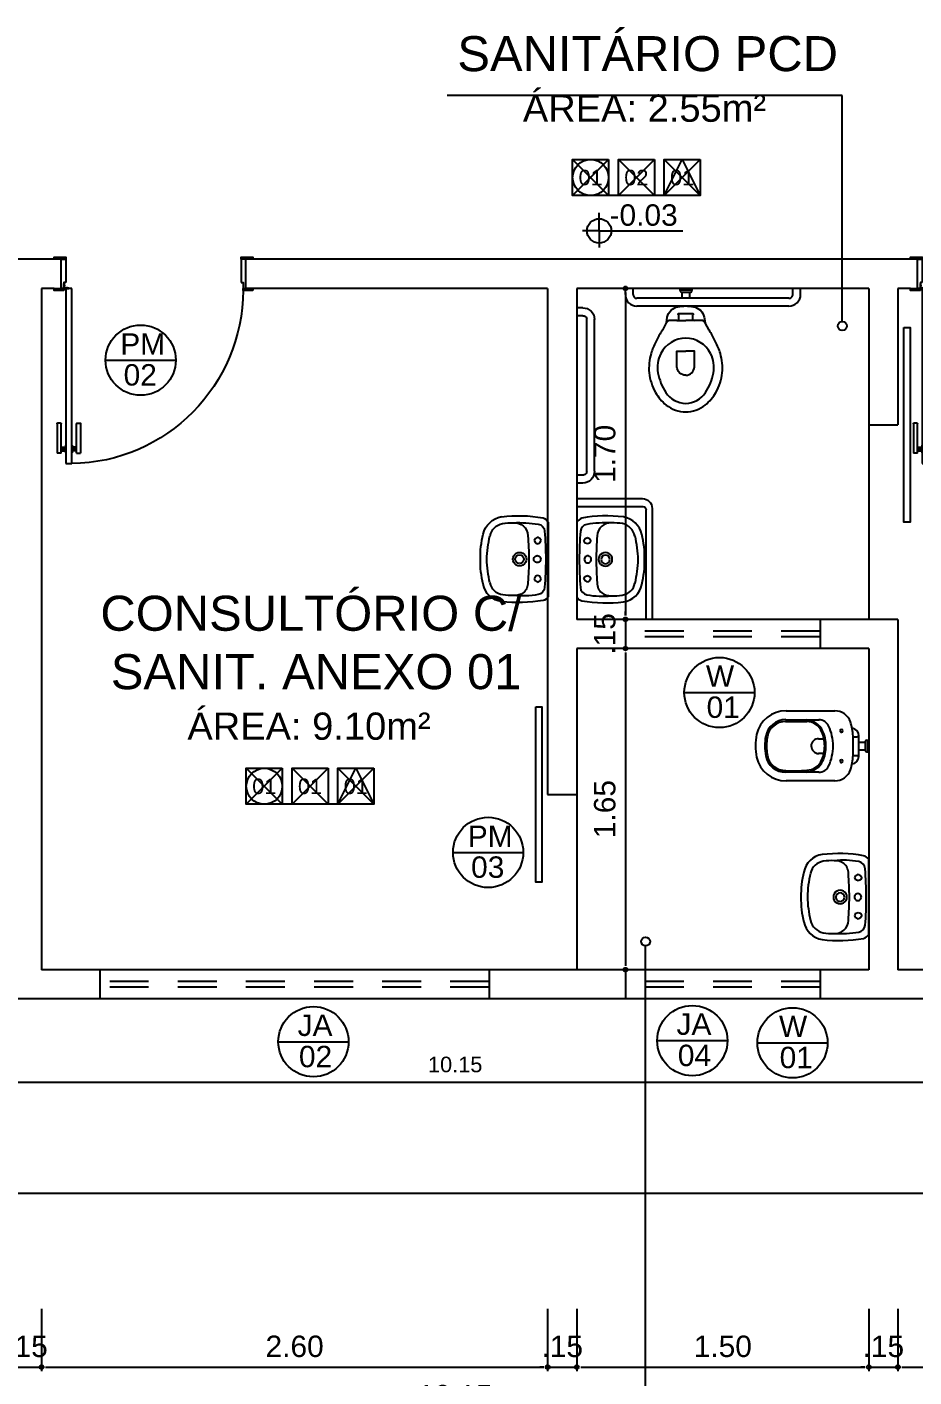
# Model space of a CAD drawing. Header units: millimetres. Extents: x 2125 to 3408, y 1171 to 1686.
# Drawn here: x 2431.99 to 2436.55, y 1480.6 to 1487.53 of the extents above; entities that cross this region are included whole.
import ezdxf
from ezdxf.enums import TextEntityAlignment as Align

# ---------------------------------------------------------------- set-up
doc = ezdxf.new("R2010")
doc.units = ezdxf.units.MM
doc.linetypes.add('CONTORNO_QUADRO_T', pattern=[0.35, 0.2, -0.15])
for name, color, linetype in [('at_Entity', 7, 'Continuous'), ('barras acess', 7, 'Continuous'), ('CALÇADA', 252, 'Continuous'), ('cotas', 7, 'Continuous'), ('ESQUADRIA', 3, 'Continuous'), ('ESQUADRIAS', 7, 'Continuous'), ('Esquadrias_Portas', 2, 'Continuous'), ('JANELA2', 1, 'Continuous'), ('Layout_Equipamentos', 7, 'Continuous'), ('PAREDE', 4, 'Continuous'), ('SAN', 7, 'Continuous'), ('soleira piso', 7, 'Continuous'), ('TEXTO01', 7, 'Continuous'), ('TEXTO02', 3, 'Continuous'), ('TEXTO03', 2, 'Continuous'), ('TEXTO_ESP_FORRO', 62, 'Continuous'), ('TEXTO_ESP_PAREDES', 10, 'Continuous'), ('TEXTO_ESP_PISO', 150, 'Continuous')]:
    doc.layers.add(name, color=color, linetype=linetype)
doc.styles.add('ARIAL', font='sanss___.ttf')
doc.styles.add('ROMANS', font='arial.ttf')
doc.styles.get("Standard").update_dxf_attribs({"font": 'arial.ttf'})
doc.styles.add('TEXTO1', font='swissko.ttf', dxfattribs={"width": 0.6, "height": 0.1})
doc.dimstyles.new('ESCALA 50', dxfattribs={"dimtxt": 0.08, "dimasz": 0.02, "dimexe": 0.05, "dimexo": 0.05, "dimgap": 0.05, "dimtad": 1, "dimlfac": -10, "dimzin": 1, "dimdsep": 46, "dimtxsty": 'ROMANS', "dimblk1": 'PPC', "dimblk2": 'PPC', "dimsah": 1, "dimcen": 0.02, "dimclrd": 7, "dimclre": 7, "dimclrt": 3, "dimadec": 0, "dimazin": 0, "dimtfac": 1, "dimtix": 1, "dimtmove": 1, "dimatfit": 3, "dimldrblk": 'PPC', "dimfxl": 0, "dimtolj": 1, "dimtzin": 12, "dimarcsym": 0})
doc.dimstyles.new('ESCALA75', dxfattribs={"dimtxt": 0.11, "dimasz": 0.02, "dimexe": 0.02, "dimexo": 0.04, "dimgap": 0.05, "dimtad": 1, "dimzin": 4, "dimdsep": 46, "dimtxsty": 'ROMANS', "dimblk1": 'PPC', "dimblk2": 'PPC', "dimsah": 1, "dimcen": 0.02, "dimclrd": 7, "dimclre": 7, "dimclrt": 3, "dimazin": 1, "dimtfac": 1, "dimtix": 1, "dimtmove": 0, "dimatfit": 3, "dimldrblk": 'PPC', "dimfxl": 0, "dimtolj": 1, "dimtzin": 12, "dimarcsym": 0})

# ---------------------------------------------------------------- blocks, each defined once
blk = doc.blocks.new('P90_02')
at = {"layer": 'ESQUADRIAS', "color": 2}
for p, q in [((0.025, 0.075), (0.025, 0.975)), ((0.025, 0.975), (0.055, 0.975)), ((0.055, 0.975), (0.055, 0.075)), ((0.055, 0.075), (0.025, 0.075))]:
    blk.add_line(p, q, dxfattribs=at)
at = {"layer": 'ESQUADRIAS', "color": 3, "linetype": 'Continuous'}
for p, q in [((-0.02, 0.7698), (-0.02, 0.9215)), ((0, 0.9215), (0, 0.7698)), ((0.023, 0.88), (0.023, 0.92)), ((0.057, 0.88), (0.057, 0.92)), ((0.08, 0.9215), (0.08, 0.7698)), ((0.1, 0.7698), (0.1, 0.9215)), ((-0.0035, 0.7668), (-0.0175, 0.7668)), ((0.0835, 0.7668), (0.0975, 0.7668))]:
    blk.add_line(p, q, dxfattribs=at)
at = {"layer": 'ESQUADRIAS', "color": 3}
for p, q in [((0, 0.9215), (-0.02, 0.9215)), ((0, 0.91), (0.023, 0.91)), ((0.023, 0.92), (0.025, 0.92)), ((0.057, 0.92), (0.055, 0.92)), ((0.08, 0.91), (0.057, 0.91)), ((0.08, 0.9215), (0.1, 0.9215)), ((0, 0.9), (0.023, 0.9)), ((0, 0.89), (0.023, 0.89)), ((0.023, 0.88), (0.025, 0.88)), ((0.057, 0.88), (0.055, 0.88)), ((0.08, 0.9), (0.057, 0.9)), ((0.08, 0.89), (0.057, 0.89))]:
    blk.add_line(p, q, dxfattribs=at)
at = {"layer": 'ESQUADRIAS'}
for p, q in [((0.0315, 0.0735), (0.0285, 0.0735)), ((0.0165, 0.0585), (0.0165, 0.0615))]:
    blk.add_line(p, q, dxfattribs=at)
at = {"layer": 'ESQUADRIAS', "color": 3}
for points in [[(0.015, 0.085), (-0.035, 0.085), (-0.035, 0.075), (0.015, 0.075)], [(0.985, 0.085), (0.935, 0.085), (0.935, 0.075), (0.985, 0.075)], [(0.025, -0.075), (0, -0.075), (-0.035, -0.075), (-0.035, -0.085), (0.025, -0.085)], [(0.985, -0.075), (0.925, -0.075), (0.925, -0.085), (0.985, -0.085)]]:
    blk.add_lwpolyline(points, close=True, dxfattribs=at)
at = {"layer": 'ESQUADRIAS', "color": 2}
for points in [[(0.025, 0.045), (0.015, 0.045), (0.015, 0.075), (0, 0.075), (0, -0.075), (0.025, -0.075)], [(0.925, 0.045), (0.935, 0.045), (0.935, 0.075), (0.95, 0.075), (0.95, -0.075), (0.925, -0.075)]]:
    blk.add_lwpolyline(points, close=True, dxfattribs=at)
at = {"layer": 'ESQUADRIAS', "color": 1}
for points in [[(0.016, 0.0705, -0.236068), (0.015, 0.0725), (0.015, 0.07), (0.015, 0.05), (0.016, 0.05)], [(0.0195, 0.074, 0.236068), (0.0175, 0.075), (0.02, 0.075), (0.04, 0.075), (0.04, 0.074)]]:
    blk.add_lwpolyline(points, format="xyb", close=True, dxfattribs=at)
at = {"layer": 'ESQUADRIAS'}
for points in [[(0.0275, 0.0727), (0.0285, 0.0735), (0.0285, 0.074)], [(0.0304, 0.0727), (0.0304, 0.0725), (0.0325, 0.0725), (0.0325, 0.0727), (0.0275, 0.0727), (0.0275, 0.0725), (0.0296, 0.0725), (0.0296, 0.0727)], [(0.0325, 0.0727), (0.0315, 0.0735), (0.0315, 0.074)], [(0.0173, 0.0625), (0.0165, 0.0615), (0.016, 0.0615)], [(0.0173, 0.0575), (0.0165, 0.0585), (0.016, 0.0585)], [(0.0173, 0.0596), (0.0175, 0.0596), (0.0175, 0.0575), (0.0173, 0.0575), (0.0173, 0.0625), (0.0175, 0.0625), (0.0175, 0.0604), (0.0173, 0.0604)]]:
    blk.add_lwpolyline(points, dxfattribs=at)
at = {"layer": 'ESQUADRIAS', "color": 1}
blk.add_circle((0.0175, 0.0725), 0.0025, dxfattribs=at)
at = {"layer": 'ESQUADRIAS'}
blk.add_arc((0.0429, 0.083), 0.8921, 0.12949, 89.22311, dxfattribs=at)
at = {"layer": 'ESQUADRIAS', "color": 3, "linetype": 'Continuous'}
for centre, start, end in [((-0.017, 0.7698), 180, 260.53768), ((-0.003, 0.7698), 260.53768, 360), ((0.083, 0.7698), 180, 279.46232), ((0.097, 0.7698), 279.46232, 0)]:
    blk.add_arc(centre, 0.003, start, end, dxfattribs=at)
blk = doc.blocks.new('P-9-S')
at = {"layer": 'SAN'}
for points in [[(0.0994, -0.1428, -0.047116), (0.0993, -0.1423), (0.0948, -0.1131, 0.305161), (0.04, -0.06, 0.049506), (0, -0.056, 0.049506), (-0.04, -0.06, 0.305161), (-0.0948, -0.1131), (-0.0993, -0.1423, -0.047116), (-0.0994, -0.1428)], [(0.045, -0.13), (0.0805, -0.13, -0.269143), (0.0978, -0.1401), (0.0994, -0.1428, 0.044891), (0.0997, -0.1433), (0.12, -0.18, -0.036783), (0.132, -0.2, -0.0196), (0.153, -0.24, -0.056836), (0.178, -0.3, -0.089116), (0.188, -0.4, -0.095425), (0.1555, -0.5, -0.091656), (0.1, -0.5655, -0.16072), (0, -0.6, -0.16072), (-0.1, -0.5655, -0.091656), (-0.1555, -0.5, -0.095425), (-0.188, -0.4, -0.089116), (-0.178, -0.3, -0.056836), (-0.153, -0.24, -0.0196), (-0.132, -0.2, -0.036783), (-0.12, -0.18), (-0.0997, -0.1433, 0.044891), (-0.0994, -0.1428), (-0.0978, -0.1401, -0.269143), (-0.0805, -0.13), (-0.045, -0.13)], [(0.045, -0.13, -0.414214), (0.035, -0.12), (0.035, -0.107, -0.226163), (0.0376, -0.1016, 0.733322), (0.035, -0.095), (0, -0.095), (-0.035, -0.095, 0.733322), (-0.0376, -0.1016, -0.226163), (-0.035, -0.107), (-0.035, -0.12, -0.414214), (-0.045, -0.13)], [(0, -0.412, -0.394755), (-0.045, -0.368), (-0.045, -0.288), (0, -0.288)], [(0, -0.412, 0.394755), (0.045, -0.368), (0.045, -0.288), (0, -0.288)]]:
    blk.add_lwpolyline(points, format="xyb", dxfattribs=at)
for points in [[(-0.045, -0.13), (-0.0001, -0.13)], [(0.045, -0.13), (0.0001, -0.13)]]:
    blk.add_lwpolyline(points, dxfattribs=at)
blk.add_lwpolyline([(-0.128, -0.3, -0.278895), (0, -0.2215, -0.278895), (0.128, -0.3, -0.167831), (0.1425, -0.4, -0.098952), (0.102, -0.5, -0.247323), (0, -0.557, -0.247323), (-0.102, -0.5, -0.098952), (-0.1425, -0.4, -0.167831)], format="xyb", close=True, dxfattribs=at)
at = {"flags": 3}
blk.add_attdef('CODIGO', text='', height=0.024, dxfattribs=at).set_placement((0, 0), align=Align.MIDDLE)
blk = doc.blocks.new('new block5')
at = {"layer": 'barras acess', "color": 0}
for p, q in [((-0.3905, 0.04), (0.3905, 0.04)), ((-0.3905, 0), (0.3905, 0)), ((-0.4517, -0.0201), (-0.4517, -0.0508)), ((-0.4117, -0.0201), (-0.4117, -0.0508)), ((0.4083, -0.0201), (0.4083, -0.0508)), ((0.4483, -0.0201), (0.4483, -0.0508))]:
    blk.add_line(p, q, dxfattribs=at)
for centre, radius, start, end in [((-0.3917, -0.02), 0.06, 88.8662, 180.13399), ((-0.3915, -0.0201), 0.0201, 87.11376, 179.94862), ((0.3905, -0.0177), 0.0579, 357.61855, 90.9862), ((0.3904, -0.0181), 0.0181, 353.53622, 89.50802)]:
    blk.add_arc(centre, radius, start, end, dxfattribs=at)
blk = doc.blocks.new('new block6')
at = {"layer": 'at_Entity', "color": 0}
for p, q in [((-0.0318, -0.0106), (-0.0318, 0)), ((0.0299, -0.0085), (0.0299, 0)), ((0.0299, -0.0085), (-0.0318, -0.0085)), ((-0.0213, -0.0508), (-0.0213, -0.0212)), ((0.0187, -0.0212), (-0.0213, -0.0212)), ((0.0187, -0.0508), (0.0187, -0.0212))]:
    blk.add_line(p, q, dxfattribs=at)
for centre, radius, start, end in [((-0.0183, -0.0079), 0.0136, 186.96647, 257.5809), ((0.0161, -0.0076), 0.0138, 280.9359, 356.44432)]:
    blk.add_arc(centre, radius, start, end, dxfattribs=at)
blk = doc.blocks.new('PPC')
at = {"color": 2}
blk.add_circle((0, 0), 0.5, dxfattribs=at)
blk = doc.blocks.new('*D190')
at = {"layer": 'cotas', "color": 7, "lineweight": -2, "transparency": 16777216}
for p, q in [((2431.9129, 1480.9491), (2431.9129, 1480.6291)), ((2432.0629, 1480.9491), (2432.0629, 1480.6291)), ((2431.8929, 1480.6491), (2431.8729, 1480.6491)), ((2431.9129, 1480.6491), (2432.0629, 1480.6491)), ((2432.0829, 1480.6491), (2432.1029, 1480.6491))]:
    blk.add_line(p, q, dxfattribs=at)
at = {"layer": 'DEFPOINTS', "color": 0, "transparency": 16777216}
for p in [(2431.9129, 1481.452), (2432.0629, 1481.452), (2432.0629, 1480.6491)]:
    blk.add_point(p, dxfattribs=at)
at = {"layer": 'cotas', "color": 7, "lineweight": -2, "transparency": 16777216, "xscale": 0.02, "yscale": 0.02, "zscale": 0.02}
blk.add_blockref('PPC', (2431.9129, 1480.6491), dxfattribs=at)
at = {"layer": 'cotas', "color": 7, "lineweight": -2, "transparency": 16777216, "xscale": 0.02, "yscale": 0.02, "zscale": 0.02, "rotation": 180}
blk.add_blockref('PPC', (2432.0629, 1480.6491), dxfattribs=at)
at = {"layer": 'cotas', "color": 3, "transparency": 16777216, "insert": (2431.9879, 1480.7552), "char_height": 0.11, "attachment_point": 5, "style": 'ROMANS'}
blk.add_mtext('\\A1;.15', dxfattribs=at)
blk = doc.blocks.new('*D191')
at = {"layer": 'cotas', "color": 7, "lineweight": -2, "transparency": 16777216}
for p, q in [((2436.3129, 1480.9491), (2436.3129, 1480.6291)), ((2436.4629, 1480.9491), (2436.4629, 1480.6291)), ((2436.2929, 1480.6491), (2436.2729, 1480.6491)), ((2436.3129, 1480.6491), (2436.4629, 1480.6491)), ((2436.4829, 1480.6491), (2436.5029, 1480.6491))]:
    blk.add_line(p, q, dxfattribs=at)
at = {"layer": 'DEFPOINTS', "color": 0, "transparency": 16777216}
for p in [(2436.3129, 1481.452), (2436.4629, 1481.452), (2436.4629, 1480.6491)]:
    blk.add_point(p, dxfattribs=at)
at = {"layer": 'cotas', "color": 7, "lineweight": -2, "transparency": 16777216, "xscale": 0.02, "yscale": 0.02, "zscale": 0.02}
blk.add_blockref('PPC', (2436.3129, 1480.6491), dxfattribs=at)
at = {"layer": 'cotas', "color": 7, "lineweight": -2, "transparency": 16777216, "xscale": 0.02, "yscale": 0.02, "zscale": 0.02, "rotation": 180}
blk.add_blockref('PPC', (2436.4629, 1480.6491), dxfattribs=at)
at = {"layer": 'cotas', "color": 3, "transparency": 16777216, "insert": (2436.3879, 1480.7552), "char_height": 0.11, "attachment_point": 5, "style": 'ROMANS'}
blk.add_mtext('\\A1;.15', dxfattribs=at)
blk = doc.blocks.new('*D192')
at = {"layer": 'cotas', "color": 7, "lineweight": -2, "transparency": 16777216}
for p, q in [((2436.4629, 1480.9491), (2436.4629, 1480.6291)), ((2439.2629, 1480.9491), (2439.2629, 1480.6291)), ((2436.4829, 1480.6491), (2439.2429, 1480.6491))]:
    blk.add_line(p, q, dxfattribs=at)
at = {"layer": 'DEFPOINTS', "color": 0, "transparency": 16777216}
for p in [(2436.4629, 1481.452), (2439.2629, 1481.452), (2439.2629, 1480.6491)]:
    blk.add_point(p, dxfattribs=at)
at = {"layer": 'cotas', "color": 7, "lineweight": -2, "transparency": 16777216, "xscale": 0.02, "yscale": 0.02, "zscale": 0.02, "rotation": 180}
blk.add_blockref('PPC', (2436.4629, 1480.6491), dxfattribs=at)
at = {"layer": 'cotas', "color": 7, "lineweight": -2, "transparency": 16777216, "xscale": 0.02, "yscale": 0.02, "zscale": 0.02}
blk.add_blockref('PPC', (2439.2629, 1480.6491), dxfattribs=at)
at = {"layer": 'cotas', "color": 3, "transparency": 16777216, "insert": (2437.8629, 1480.7552), "char_height": 0.11, "attachment_point": 5, "style": 'ROMANS'}
blk.add_mtext('\\A1;2.80', dxfattribs=at)
blk = doc.blocks.new('*D194')
at = {"layer": 'cotas', "color": 7, "lineweight": -2, "transparency": 16777216}
for p, q in [((2429.1129, 1480.6954), (2429.1129, 1480.3754)), ((2439.2629, 1480.6954), (2439.2629, 1480.3754)), ((2429.1329, 1480.3954), (2439.2429, 1480.3954))]:
    blk.add_line(p, q, dxfattribs=at)
at = {"layer": 'DEFPOINTS', "color": 0, "transparency": 16777216}
for p in [(2429.1129, 1481.302), (2439.2629, 1481.302), (2439.2629, 1480.3954)]:
    blk.add_point(p, dxfattribs=at)
at = {"layer": 'cotas', "color": 7, "lineweight": -2, "transparency": 16777216, "xscale": 0.02, "yscale": 0.02, "zscale": 0.02, "rotation": 180}
blk.add_blockref('PPC', (2429.1129, 1480.3954), dxfattribs=at)
at = {"layer": 'cotas', "color": 7, "lineweight": -2, "transparency": 16777216, "xscale": 0.02, "yscale": 0.02, "zscale": 0.02}
blk.add_blockref('PPC', (2439.2629, 1480.3954), dxfattribs=at)
at = {"layer": 'cotas', "color": 3, "transparency": 16777216, "insert": (2434.1879, 1480.5016), "char_height": 0.11, "attachment_point": 5, "style": 'ROMANS'}
blk.add_mtext('\\A1;10.15', dxfattribs=at)
blk = doc.blocks.new('*D197')
at = {"layer": 'cotas', "color": 7, "lineweight": -2, "transparency": 16777216}
for p, q in [((2432.0629, 1480.9491), (2432.0629, 1480.6291)), ((2434.6629, 1480.9491), (2434.6629, 1480.6291)), ((2432.0829, 1480.6491), (2434.6429, 1480.6491))]:
    blk.add_line(p, q, dxfattribs=at)
at = {"layer": 'DEFPOINTS', "color": 0, "transparency": 16777216}
for p in [(2434.6629, 1482.352), (2432.0629, 1481.452), (2434.6629, 1480.6491)]:
    blk.add_point(p, dxfattribs=at)
at = {"layer": 'cotas', "color": 7, "lineweight": -2, "transparency": 16777216, "xscale": 0.02, "yscale": 0.02, "zscale": 0.02, "rotation": 180}
blk.add_blockref('PPC', (2432.0629, 1480.6491), dxfattribs=at)
at = {"layer": 'cotas', "color": 7, "lineweight": -2, "transparency": 16777216, "xscale": 0.02, "yscale": 0.02, "zscale": 0.02}
blk.add_blockref('PPC', (2434.6629, 1480.6491), dxfattribs=at)
at = {"layer": 'cotas', "color": 3, "transparency": 16777216, "insert": (2433.3629, 1480.7552), "char_height": 0.11, "attachment_point": 5, "style": 'ROMANS'}
blk.add_mtext('\\A1;2.60', dxfattribs=at)
blk = doc.blocks.new('*D198')
at = {"layer": 'cotas', "color": 7, "lineweight": -2, "transparency": 16777216}
for p, q in [((2434.6629, 1480.9491), (2434.6629, 1480.6291)), ((2434.8129, 1480.9491), (2434.8129, 1480.6291)), ((2434.6429, 1480.6491), (2434.6229, 1480.6491)), ((2434.6629, 1480.6491), (2434.8129, 1480.6491)), ((2434.8329, 1480.6491), (2434.8529, 1480.6491))]:
    blk.add_line(p, q, dxfattribs=at)
at = {"layer": 'DEFPOINTS', "color": 0, "transparency": 16777216}
for p in [(2434.6629, 1482.352), (2434.8129, 1482.352), (2434.8129, 1480.6491)]:
    blk.add_point(p, dxfattribs=at)
at = {"layer": 'cotas', "color": 7, "lineweight": -2, "transparency": 16777216, "xscale": 0.02, "yscale": 0.02, "zscale": 0.02}
blk.add_blockref('PPC', (2434.6629, 1480.6491), dxfattribs=at)
at = {"layer": 'cotas', "color": 7, "lineweight": -2, "transparency": 16777216, "xscale": 0.02, "yscale": 0.02, "zscale": 0.02, "rotation": 180}
blk.add_blockref('PPC', (2434.8129, 1480.6491), dxfattribs=at)
at = {"layer": 'cotas', "color": 3, "transparency": 16777216, "insert": (2434.7379, 1480.7552), "char_height": 0.11, "attachment_point": 5, "style": 'ROMANS'}
blk.add_mtext('\\A1;.15', dxfattribs=at)
blk = doc.blocks.new('*D199')
at = {"layer": 'cotas', "color": 7, "lineweight": -2, "transparency": 16777216}
for p, q in [((2434.8129, 1480.9491), (2434.8129, 1480.6291)), ((2436.3129, 1480.9491), (2436.3129, 1480.6291)), ((2434.8329, 1480.6491), (2436.2929, 1480.6491))]:
    blk.add_line(p, q, dxfattribs=at)
at = {"layer": 'DEFPOINTS', "color": 0, "transparency": 16777216}
for p in [(2434.8129, 1482.352), (2436.3129, 1481.452), (2436.3129, 1480.6491)]:
    blk.add_point(p, dxfattribs=at)
at = {"layer": 'cotas', "color": 7, "lineweight": -2, "transparency": 16777216, "xscale": 0.02, "yscale": 0.02, "zscale": 0.02, "rotation": 180}
blk.add_blockref('PPC', (2434.8129, 1480.6491), dxfattribs=at)
at = {"layer": 'cotas', "color": 7, "lineweight": -2, "transparency": 16777216, "xscale": 0.02, "yscale": 0.02, "zscale": 0.02}
blk.add_blockref('PPC', (2436.3129, 1480.6491), dxfattribs=at)
at = {"layer": 'cotas', "color": 3, "transparency": 16777216, "insert": (2435.5629, 1480.7552), "char_height": 0.11, "attachment_point": 5, "style": 'ROMANS'}
blk.add_mtext('\\A1;1.50', dxfattribs=at)
blk = doc.blocks.new('*D201')
at = {"layer": 'cotas', "color": 7, "lineweight": -2, "transparency": 16777216}
for p, q in [((2435.0629, 1486.1909), (2435.0429, 1486.1909)), ((2435.0629, 1486.1709), (2435.0629, 1484.5109)), ((2435.0629, 1484.4909), (2435.0429, 1484.4909))]:
    blk.add_line(p, q, dxfattribs=at)
at = {"layer": 'DEFPOINTS', "color": 0, "transparency": 16777216}
for p in [(2435.0714, 1486.1909), (2435.0629, 1484.4909), (2435.0714, 1484.4909)]:
    blk.add_point(p, dxfattribs=at)
at = {"layer": 'cotas', "color": 7, "lineweight": -2, "transparency": 16777216, "xscale": 0.02, "yscale": 0.02, "zscale": 0.02}
for p, rotation in [((2435.0629, 1486.1909), 90), ((2435.0629, 1484.4909), 270)]:
    blk.add_blockref('PPC', p, dxfattribs=dict(at, rotation=rotation))
at = {"layer": 'cotas', "color": 3, "transparency": 16777216, "insert": (2434.9567, 1485.3409), "char_height": 0.11, "attachment_point": 5, "rotation": 90, "style": 'ROMANS'}
blk.add_mtext('\\A1;1.70', dxfattribs=at)
blk = doc.blocks.new('*D202')
at = {"layer": 'cotas', "color": 7, "lineweight": -2, "transparency": 16777216}
for p, q in [((2435.0629, 1484.4909), (2435.0429, 1484.4909)), ((2435.0629, 1484.5109), (2435.0629, 1484.5309)), ((2435.0629, 1484.4909), (2435.0629, 1484.3409)), ((2435.0629, 1484.3409), (2435.0429, 1484.3409)), ((2435.0629, 1484.3209), (2435.0629, 1484.3009))]:
    blk.add_line(p, q, dxfattribs=at)
at = {"layer": 'DEFPOINTS', "color": 0, "transparency": 16777216}
for p in [(2435.0714, 1484.4909), (2435.0629, 1484.3409), (2435.0714, 1484.3409)]:
    blk.add_point(p, dxfattribs=at)
at = {"layer": 'cotas', "color": 7, "lineweight": -2, "transparency": 16777216, "xscale": 0.02, "yscale": 0.02, "zscale": 0.02}
for p, rotation in [((2435.0629, 1484.4909), 270), ((2435.0629, 1484.3409), 90)]:
    blk.add_blockref('PPC', p, dxfattribs=dict(at, rotation=rotation))
at = {"layer": 'cotas', "color": 3, "transparency": 16777216, "insert": (2434.9567, 1484.4159), "char_height": 0.11, "attachment_point": 5, "rotation": 90, "style": 'ROMANS'}
blk.add_mtext('\\A1;.15', dxfattribs=at)
blk = doc.blocks.new('*D203')
at = {"layer": 'cotas', "color": 7, "lineweight": -2, "transparency": 16777216}
for p, q in [((2435.0629, 1484.3409), (2435.0429, 1484.3409)), ((2435.0629, 1484.3209), (2435.0629, 1482.7109)), ((2435.0629, 1482.6909), (2435.0429, 1482.6909))]:
    blk.add_line(p, q, dxfattribs=at)
at = {"layer": 'DEFPOINTS', "color": 0, "transparency": 16777216}
for p in [(2435.0714, 1484.3409), (2435.0629, 1482.6909), (2435.0629, 1482.6909)]:
    blk.add_point(p, dxfattribs=at)
at = {"layer": 'cotas', "color": 7, "lineweight": -2, "transparency": 16777216, "xscale": 0.02, "yscale": 0.02, "zscale": 0.02}
for p, rotation in [((2435.0629, 1484.3409), 90), ((2435.0629, 1482.6909), 270)]:
    blk.add_blockref('PPC', p, dxfattribs=dict(at, rotation=rotation))
at = {"layer": 'cotas', "color": 3, "transparency": 16777216, "insert": (2434.9567, 1483.5159), "char_height": 0.11, "attachment_point": 5, "rotation": 90, "style": 'ROMANS'}
blk.add_mtext('\\A1;1.65', dxfattribs=at)
blk = doc.blocks.new('*D285')
at = {"layer": 'DEFPOINTS', "color": 0, "transparency": 16777216}
for p in [(2434.5465, 1486.1909), (2434.5465, 1482.6909), (2439.1596, 1482.6909)]:
    blk.add_point(p, dxfattribs=at)
at = {"layer": 'Layout_Equipamentos', "color": 7, "lineweight": -2, "transparency": 16777216}
for p, q in [((2438.8596, 1486.1909), (2439.1796, 1486.1909)), ((2439.1596, 1486.1709), (2439.1596, 1482.7109)), ((2438.8596, 1482.6909), (2439.1796, 1482.6909))]:
    blk.add_line(p, q, dxfattribs=at)
at = {"layer": 'Layout_Equipamentos', "color": 7, "lineweight": -2, "transparency": 16777216, "xscale": 0.02, "yscale": 0.02, "zscale": 0.02}
for p, rotation in [((2439.1596, 1486.1909), 90), ((2439.1596, 1482.6909), 270)]:
    blk.add_blockref('PPC', p, dxfattribs=dict(at, rotation=rotation))
at = {"layer": 'Layout_Equipamentos', "color": 3, "transparency": 16777216, "insert": (2439.0534, 1484.4409), "char_height": 0.11, "attachment_point": 5, "rotation": 90, "style": 'ROMANS'}
blk.add_mtext('\\A1;3.50', dxfattribs=at)
blk = doc.blocks.new('new block8')
at = {"layer": 'at_Entity', "color": 0}
for p, q in [((0, 0), (-0.3388, 0)), ((0, 0.04), (-0.3372, 0.04))]:
    blk.add_line(p, q, dxfattribs=at)
at = {"layer": 'at_Entity', "color": 7}
for p, q in [((-0.3872, -0.01), (-0.3872, -0.58)), ((-0.3555, -0.58), (-0.3555, -0.0169))]:
    blk.add_line(p, q, dxfattribs=at)
at = {"layer": 'at_Entity'}
blk.add_arc((-0.3372, -0.01), 0.05, 90, 180, dxfattribs=at)
at = {"layer": 'at_Entity', "color": 7}
blk.add_arc((-0.3383, -0.0172), 0.0172, 91.789, 179.08861, dxfattribs=at)
blk = doc.blocks.new('new block12')
at = {"layer": 'at_Entity', "color": 0}
for p, q in [((-0.1079, 0.0656), (-0.0973, 0.0719)), ((-0.0973, 0.0719), (-0.0846, 0.0656)), ((0.0868, 0.0656), (0.0995, 0.0719)), ((0.0995, 0.0719), (0.11, 0.0656)), ((-0.1904, 0), (0, 0)), ((-0.1143, 0.055), (-0.1079, 0.0656)), ((-0.1079, 0.0423), (-0.1143, 0.055)), ((-0.0973, 0.036), (-0.1079, 0.0423)), ((-0.0846, 0.0423), (-0.0973, 0.036)), ((-0.0846, 0.0656), (-0.0804, 0.055)), ((-0.0804, 0.055), (-0.0846, 0.0423)), ((-0.0635, 0), (0.1248, 0)), ((0, 0), (0.1926, 0)), ((0.0825, 0.055), (0.0868, 0.0656)), ((0.0868, 0.0423), (0.0825, 0.055)), ((0.0995, 0.036), (0.0868, 0.0423)), ((0.11, 0.0423), (0.0995, 0.036)), ((0.11, 0.0656), (0.1164, 0.055)), ((0.1164, 0.055), (0.11, 0.0423))]:
    blk.add_line(p, q, dxfattribs=at)
for centre, radius, start, end in [((-0.0119, -0.1249), 0.4735, 88.69805, 104.42194), ((0.0099, -0.1255), 0.4741, 75.63679, 91.34148), ((-0.1037, 0.2192), 0.1175, 102.51398, 169.94425), ((-0.1021, 0.2163), 0.0847, 102.94607, 167.28087), ((0.0138, -0.2613), 0.5766, 91.35244, 103.5038), ((-0.0133, -0.2572), 0.5725, 76.4579, 88.69664), ((0.1052, 0.222), 0.0784, 8.41938, 78.38368), ((0.1075, 0.2249), 0.1107, 7.71962, 79.59246), ((0.5296, 0.1532), 0.7539, 173.41338, 189.69292), ((0.1228, 0.188), 0.311, 171.32208, 181.82646), ((-0.1329, 0.1882), 0.3189, 357.99462, 8.16964), ((-0.5309, 0.1535), 0.7531, 350.27914, 6.57653), ((0.4249, 0.1494), 0.6136, 177.32306, 189.24154), ((-0.1166, 0.1739), 0.0716, 176.60246, 219.59969), ((-0.0011, 0.1471), 0.0349, 150.00315, 209.99685), ((-0.0011, 0.1471), 0.0349, 90, 149.99293), ((-0.0011, 0.1471), 0.0222, 90, 180), ((-0.0011, 0.1471), 0.0222, 180, 270), ((-0.0011, 0.1471), 0.0349, 29.99676, 89.99928), ((-0.0011, 0.1471), 0.0222, 360, 90), ((-0.0011, 0.1471), 0.0222, 270.00968, 360), ((-0.0011, 0.1471), 0.0349, 330.00315, 29.99685), ((0.1078, 0.1732), 0.0781, 324.65246, 2.83944), ((-0.2623, 0.1317), 0.4504, 349.78202, 5.79718), ((-0.1209, 0.1714), 0.0667, 220.34381, 269.44866), ((0.0021, 1.5743), 1.4748, 265.18956, 269.93912), ((-0.0011, 0.1471), 0.0349, 209.99676, 269.99928), ((-0.0011, 0.0561), 0.018, 90, 150.03984), ((-0.0011, 0.1471), 0.0349, 270, 329.99293), ((-0.001, 0.0561), 0.018, 30.01908, 90.03665), ((-0.001, 1.4521), 1.3526, 270.02076, 275.09507), ((0.1226, 0.1679), 0.0631, 266.77318, 320.7547), ((-0.1647, 0.0446), 0.0522, 200.54167, 238.93005), ((-0.1427, 0.0567), 0.0385, 188.75581, 265.61268), ((-0.0074, 1.7284), 1.7156, 265.3753, 270.21026), ((-0.0011, 0.0561), 0.018, 150.01278, 209.98722), ((-0.0011, 0.0561), 0.018, 210.01908, 270.03665), ((-0.0011, 0.0561), 0.018, 270, 330.03984), ((-0.0011, 1.8918), 1.879, 270, 274.41438), ((-0.0011, 0.0561), 0.018, 330.01278, 29.98722), ((0.1414, 0.0585), 0.0402, 273.11398, 350.39284), ((0.1736, 0.034), 0.0386, 297.86727, 348.56925)]:
    blk.add_arc(centre, radius, start, end, dxfattribs=at)
blk = doc.blocks.new('new block13')
at = {"layer": 'at_Entity', "color": 0}
for p, q in [((-0.0317, 0), (0.0317, 0)), ((0.0529, -0.0508), (-0.0529, -0.0508)), ((-0.0487, -0.0804), (-0.0487, -0.0603)), ((-0.0307, -0.0063), (0.0286, -0.0063)), ((-0.0212, -0.0508), (-0.0212, -0.019)), ((-0.0212, -0.019), (0.019, -0.019)), ((0.019, -0.0508), (0.019, -0.019)), ((0.0487, -0.0603), (0.0487, -0.0806)), ((-0.182, -0.4243), (-0.182, -0.1746)), ((0.1778, -0.1746), (0.1778, -0.4243)), ((-0.0386, -0.2575), (-0.0386, -0.23)), ((0.0376, -0.2302), (0.0376, -0.2575))]:
    blk.add_line(p, q, dxfattribs=at)
for centre, radius, start, end in [((-0.054, -0.0898), 0.0391, 88.4183, 173.44927), ((-0.0391, -0.0603), 0.00952, 90, 180), ((-0.0212, -0.0095), 0.00952, 180, 270), ((0.019, -0.0095), 0.00952, 270, 0), ((0.0391, -0.0603), 0.00952, 360, 90), ((0.052, -0.0896), 0.0388, 5.57545, 88.62977), ((-0.0972, -0.1743), 0.0848, 109.07892, 180.19973), ((-0.0434, -0.329), 0.2486, 92.04895, 109.14504), ((-0.0794, -0.1407), 0.00741, 90, 180), ((-0.0794, -0.1407), 0.00741, 360, 90), ((-0.0024, -1.4753), 1.3956, 87.9511, 92.0489), ((0.0393, -0.3283), 0.2479, 70.84273, 88.10915), ((0.0772, -0.1407), 0.00741, 90, 180), ((0.0772, -0.1407), 0.00741, 360, 90), ((0.093, -0.1743), 0.0848, 359.80026, 70.92109), ((-0.0815, -0.255), 0.054, 114.96096, 180.90637), ((-0.0011, -0.4276), 0.2444, 90, 114.96061), ((-0.0794, -0.1407), 0.00741, 180, 270), ((-0.0794, -0.1407), 0.00741, 270, 0), ((-0.001, -0.4276), 0.2444, 65.03909, 90.00031), ((0.0772, -0.1407), 0.00741, 180, 270), ((0.0772, -0.1407), 0.00741, 270, 0), ((0.0794, -0.255), 0.054, 359.09364, 65.03903), ((-8.9781, -0.2835), 8.8426, 359.07167, 0.18792), ((-0.0408, -0.3242), 0.0949, 113.57268, 176.73291), ((-0.0434, -0.3185), 0.0836, 110.86304, 180.23624), ((-0.0048, -0.3879), 0.1679, 88.71824, 116.14042), ((-0.0115, -0.383), 0.1554, 100.31332, 113.389), ((-0.0011, -0.4264), 0.2, 90, 101.01713), ((-0.003, -0.2599), 0.0357, 176.04448, 272.34457), ((-0.0016, -0.2564), 0.0391, 270.00275, 0), ((0.0027, -0.3879), 0.1679, 63.86138, 91.27996), ((-0.0011, -0.4264), 0.1999, 78.98071, 90.00216), ((0.021, -0.3344), 0.1055, 63.00165, 81.19506), ((0.0391, -0.3185), 0.0836, 359.76378, 69.13694), ((0.0398, -0.3228), 0.0932, 2.44256, 66.73357), ((9.2796, -0.3417), 9.1467, 179.46215, 180.53334), ((-5.7851, -0.3984), 5.6587, 359.71033, 0.80566), ((-0.525, -0.3855), 0.6512, 356.35133, 5.87799), ((-0.0265, -0.4243), 0.1555, 180.0055, 257.29432), ((-0.0313, -0.426), 0.1054, 180.42333, 258.8896), ((-0.0333, -0.4294), 0.0932, 178.50021, 259.65589), ((0.0307, -0.4285), 0.0942, 280.56886, 0.92835), ((0.0307, -0.4285), 0.1026, 280.56885, 0.92836), ((0.0222, -0.4243), 0.1555, 282.71283, 359.99834), ((-0.001, -0.2579), 0.2762, 259.43664, 269.99959), ((-0.0014, -0.2601), 0.2655, 259.43664, 270.00277), ((-0.0021, -0.2455), 0.2801, 270.13603, 280.28493), ((-0.0011, -0.2581), 0.2759, 270, 280.57699), ((-0.0021, -0.2899), 0.292, 258.43496, 281.56825)]:
    blk.add_arc(centre, radius, start, end, dxfattribs=at)
at = {"layer": 'Layout_Equipamentos'}
for p, q in [((-0.0307, -0.0095), (-0.0307, 0)), ((0.0286, -0.0095), (0.0286, 0))]:
    blk.add_line(p, q, dxfattribs=at)
blk = doc.blocks.new('Esp_Pis_Par_For_Esc100')
at = {"layer": 'DEFPOINTS'}
for p, q in [((0, 0.37), (0.37, 0)), ((0.37, 0.37), (0, 0)), ((0.47, 0.37), (0.84, 0)), ((0.84, 0.37), (0.47, 0)), ((0.94, 0.37), (1.31, 0)), ((1.31, 0.37), (0.94, 0)), ((0.47, 0), (0.37, 0)), ((0.94, 0), (0.84, 0))]:
    blk.add_line(p, q, dxfattribs=at)
for points in [[(0.37, 0.37), (0.37, 0), (0, 0), (0, 0.37)], [(1.31, 0.37), (1.31, 0), (0.94, 0), (0.94, 0.37)]]:
    blk.add_lwpolyline(points, close=True, dxfattribs=at)
at = {"layer": 'TEXTO_ESP_FORRO'}
blk.add_lwpolyline([(0.94, 0), (1.125, 0.37), (1.31, 0)], close=True, dxfattribs=at)
at = {"layer": 'TEXTO_ESP_PAREDES'}
blk.add_lwpolyline([(0.84, 0.37), (0.84, 0), (0.47, 0), (0.47, 0.37)], close=True, dxfattribs=at)
at = {"layer": 'TEXTO_ESP_PISO'}
blk.add_circle((0.185, 0.185), 0.185, dxfattribs=at)
at = {"layer": 'TEXTO_ESP_FORRO', "color": 3, "linetype": 'ByBlock', "style": 'ARIAL', "text_generation_flag": 6}
blk.add_attdef('FOR', text='', height=0.16, rotation=180, dxfattribs=at).set_placement((1.125, 0.185), align=Align.MIDDLE_CENTER)
at = {"layer": 'TEXTO_ESP_PAREDES', "color": 3, "linetype": 'ByBlock', "ltscale": 0.0001, "style": 'ARIAL', "text_generation_flag": 6}
blk.add_attdef('PAR', text='', height=0.16, rotation=180, dxfattribs=at).set_placement((0.655, 0.185), align=Align.MIDDLE_CENTER)
at = {"layer": 'TEXTO_ESP_PISO', "color": 3, "linetype": 'ByBlock', "style": 'ARIAL', "text_generation_flag": 6}
blk.add_attdef('PIS', text='', height=0.16, rotation=180, dxfattribs=at).set_placement((0.185, 0.185), align=Align.MIDDLE_CENTER)
blk = doc.blocks.new('new block4')
at = {"layer": 'TEXTO01'}
h = blk.add_hatch(dxfattribs=at)
h.set_pattern_fill('ANGLE', color=256)
h.set_pattern_definition([(0, (-2260.456, -913.906), (0, 6.985), [5.08, -1.905]), (90, (-2260.456, -913.906), (-6.985, 4e-16), [5.08, -1.905])])
h.paths.add_polyline_path([(0, 0), (0, -0.0624, 0.414214), (0.0624, 0)])
h.paths.add_polyline_path([(0, 0), (0, 0.0624, 0.414214), (-0.0624, 0)])
for q in [(0, 0.093), (-0.0862, 0), (0.4292, 0), (0, -0.0852)]:
    blk.add_line((0, 0), q, dxfattribs=at)
blk.add_circle((0, 0), 0.0624, dxfattribs=at)
blk = doc.blocks.new('*D1121')
at = {"color": 7, "lineweight": -2, "transparency": 16777216}
for p, q in [((2429.1129, 1482.4125), (2429.1129, 1482.0625)), ((2439.2629, 1482.4125), (2439.2629, 1482.0625)), ((2429.1329, 1482.1125), (2439.2429, 1482.1125))]:
    blk.add_line(p, q, dxfattribs=at)
at = {"layer": 'DEFPOINTS', "color": 0, "transparency": 16777216}
for p in [(2429.1129, 1482.5409), (2439.2629, 1482.5409), (2439.2629, 1482.1125)]:
    blk.add_point(p, dxfattribs=at)
at = {"color": 7, "lineweight": -2, "transparency": 16777216, "xscale": 0.02, "yscale": 0.02, "zscale": 0.02, "rotation": 180}
blk.add_blockref('PPC', (2429.1129, 1482.1125), dxfattribs=at)
at = {"color": 7, "lineweight": -2, "transparency": 16777216, "xscale": 0.02, "yscale": 0.02, "zscale": 0.02}
blk.add_blockref('PPC', (2439.2629, 1482.1125), dxfattribs=at)
at = {"color": 3, "transparency": 16777216, "insert": (2434.1879, 1482.2034), "char_height": 0.08, "attachment_point": 5, "style": 'ROMANS'}
blk.add_mtext('\\A1;10.15', dxfattribs=at)

msp = doc.modelspace()

# ---------------------------------------------------------------- hatches: boundary and pattern name
at = {"layer": 'TEXTO01'}
h = msp.add_hatch(dxfattribs=at)
h.set_pattern_fill('ANGLE', color=256)
h.set_pattern_definition([(0, (151.0195, 603.392), (0, 6.985), [5.08, -1.905]), (90, (151.0195, 603.392), (-6.985, 4e-16), [5.08, -1.905])])
h.paths.add_polyline_path([(2436.1998, 1485.9977, 1), (2436.1542, 1485.9977, 1)])
h = msp.add_hatch(dxfattribs=at)
h.set_pattern_fill('ANGLE', color=256)
h.set_pattern_definition([(0, (150.009, 600.23), (0, 6.985), [5.08, -1.905]), (90, (150.009, 600.23), (-6.985, 4e-16), [5.08, -1.905])])
h.paths.add_polyline_path([(2435.1892, 1482.8355, 1), (2435.1435, 1482.8355, 1)])

# ---------------------------------------------------------------- linework, layer by layer
at = {"layer": 'CALÇADA', "linetype": 'Continuous'}
msp.add_line((2438.2629, 1481.5409), (2430.1129, 1481.5409), dxfattribs=at)
at = {"layer": 'ESQUADRIA', "linetype": 'CONTORNO_QUADRO_T'}
for p, q in [((2436.0629, 1484.4309), (2435.0629, 1484.4309)), ((2436.0629, 1484.4009), (2435.0629, 1484.4009)), ((2434.3629, 1482.6309), (2432.3629, 1482.6309)), ((2434.3629, 1482.6009), (2432.3629, 1482.6009)), ((2436.0629, 1482.6309), (2435.0629, 1482.6309)), ((2436.0629, 1482.6009), (2435.0629, 1482.6009))]:
    msp.add_line(p, q, dxfattribs=at)
at = {"layer": 'Esquadrias_Portas'}
for points in [[(2436.4929, 1485.9909), (2436.5262, 1485.9909), (2436.5262, 1484.9909), (2436.4929, 1484.9909), (2436.4929, 1485.9909)], [(2434.6029, 1484.0414), (2434.6329, 1484.0414), (2434.6329, 1483.1414), (2434.6029, 1483.1414), (2434.6029, 1484.0414)]]:
    msp.add_lwpolyline(points, dxfattribs=at)
at = {"layer": 'JANELA2'}
for p, q in [((2435.0629, 1484.4909), (2435.0629, 1484.3409)), ((2436.0629, 1484.4909), (2436.0629, 1484.3409)), ((2432.3629, 1482.6909), (2432.3629, 1482.5409)), ((2434.3629, 1482.6909), (2434.3629, 1482.5409)), ((2435.0629, 1482.6909), (2435.0629, 1482.5409)), ((2436.0629, 1482.6909), (2436.0629, 1482.5409))]:
    msp.add_line(p, q, dxfattribs=at)
at = {"layer": 'PAREDE', "linetype": 'Continuous'}
for p, q in [((2432.1279, 1486.3409), (2430.1629, 1486.3409)), ((2436.5279, 1486.3409), (2433.1129, 1486.3409)), ((2432.0629, 1486.1909), (2432.0629, 1482.6909)), ((2432.1279, 1486.1909), (2432.0629, 1486.1909)), ((2434.6629, 1486.1909), (2433.1129, 1486.1909)), ((2434.6629, 1486.1909), (2434.6629, 1483.5909)), ((2434.8129, 1486.1909), (2434.8129, 1484.4909)), ((2436.3129, 1486.1909), (2434.8129, 1486.1909)), ((2436.3129, 1486.1909), (2436.3129, 1485.4909)), ((2436.4629, 1486.1909), (2436.4629, 1485.4909)), ((2436.5279, 1486.1909), (2436.4629, 1486.1909)), ((2436.3129, 1485.4909), (2436.4629, 1485.4909)), ((2436.4629, 1484.4909), (2434.8129, 1484.4909)), ((2436.4629, 1484.4909), (2436.4629, 1482.6909)), ((2434.8129, 1484.3409), (2434.8129, 1483.5909)), ((2436.3129, 1484.3409), (2434.8129, 1484.3409)), ((2436.3129, 1484.3409), (2436.3129, 1482.6909)), ((2434.6629, 1483.5909), (2434.8129, 1483.5909)), ((2436.3129, 1482.6909), (2432.0629, 1482.6909)), ((2439.2629, 1482.6909), (2436.4629, 1482.6909)), ((2439.2629, 1482.5409), (2429.1129, 1482.5409))]:
    msp.add_line(p, q, dxfattribs=at)
at = {"layer": 'soleira piso'}
for p, q in [((2436.3129, 1485.4909), (2436.3129, 1484.4909)), ((2434.8129, 1483.5909), (2434.8129, 1482.6909))]:
    msp.add_line(p, q, dxfattribs=at)
at = {"layer": 'TEXTO01'}
for p, q in [((2436.1767, 1487.1823), (2434.1473, 1487.1823)), ((2436.1767, 1486.0205), (2436.1767, 1487.1823)), ((2432.3915, 1485.8226), (2432.7523, 1485.8226)), ((2435.3652, 1484.1148), (2435.726, 1484.1148)), ((2434.1768, 1483.2934), (2434.5376, 1483.2934)), ((2435.1655, 1479.6852), (2435.1655, 1482.8127)), ((2433.2791, 1482.3209), (2433.6399, 1482.3209)), ((2435.2259, 1482.3266), (2435.5867, 1482.3266)), ((2435.7405, 1482.3151), (2436.1012, 1482.3151))]:
    msp.add_line(p, q, dxfattribs=at)
for centre, radius in [((2432.5719, 1485.8226), 0.1804), ((2436.177, 1485.9977), 0.0228), ((2435.5456, 1484.1148), 0.1804), ((2434.3572, 1483.2934), 0.1804), ((2435.1663, 1482.8355), 0.0228), ((2433.4595, 1482.3209), 0.1804), ((2435.4063, 1482.3266), 0.1804), ((2435.9209, 1482.3151), 0.1804)]:
    msp.add_circle(centre, radius, dxfattribs=at)

# ---------------------------------------------------------------- block references
at = {"layer": 'barras acess', "rotation": 180}
msp.add_blockref('new block5', (2435.5112, 1486.1401), dxfattribs=at)
at = {"layer": 'barras acess', "xscale": -1, "rotation": 270}
msp.add_blockref('new block5', (2434.8636, 1485.6425), dxfattribs=at)
at = {"layer": 'ESQUADRIAS', "xscale": -1, "rotation": 180}
for p in [(2432.1629, 1486.2659), (2436.5629, 1486.2659)]:
    msp.add_blockref('P90_02', p, dxfattribs=at)
at = {"layer": 'Layout_Equipamentos'}
msp.add_blockref('new block6', (2435.3753, 1486.1909), dxfattribs=at)
at = {"layer": 'Layout_Equipamentos', "xscale": -1}
for name, p in [('P-9-S', (2435.3723, 1486.1569)), ('new block8', (2434.8129, 1485.0709))]:
    msp.add_blockref(name, p, dxfattribs=at)
at = {"layer": 'Layout_Equipamentos', "xscale": -1, "rotation": 90}
msp.add_blockref('new block12', (2434.6658, 1484.799), dxfattribs=at)
at = {"layer": 'Layout_Equipamentos'}
for name, p, rotation in [('new block12', (2434.8129, 1484.7979), 270), ('new block13', (2436.3129, 1483.8389), 270), ('new block12', (2436.3129, 1483.0651), 89.99999999999999)]:
    msp.add_blockref(name, p, dxfattribs=dict(at, rotation=rotation))
at = {"layer": 'TEXTO01'}
msp.add_blockref('new block4', (2434.9277, 1486.4867), dxfattribs=at)
at = {"layer": 'TEXTO02', "xscale": 0.5, "yscale": 0.5, "zscale": 0.5}
for p, values in [((2434.7915, 1486.6683), {'PIS': '01', 'PAR': '02', 'FOR': '01'}), ((2433.1147, 1483.5406), {'PIS': '01', 'PAR': '01', 'FOR': '01'})]:
    msp.add_blockref('Esp_Pis_Par_For_Esc100', p, dxfattribs=at).add_auto_attribs(values)

# ---------------------------------------------------------------- texts
at = {"layer": 'cotas', "ltscale": 0.0001, "insert": (2434.8939, 1486.623), "char_height": 0.11, "width": 0.503613, "attachment_point": 1, "style": 'TEXTO1'}
msp.add_mtext('\\pi0.08703;{\\fSansSerif|b0|i0|c2|p2;\\W1;-0.03}', dxfattribs=at)
at = {"layer": 'TEXTO01', "ltscale": 0.0001, "attachment_point": 1, "style": 'TEXTO1'}
for s, insert, char_height, width in [('\\pi0.84875;{\\fSansSerif|b0|i0|c2|p2;\\H1.5x;\\W1;\\C2;SANITÁRIO PCD\\P\\pi1.1854;\\H0.77777x;\\C3;ÁREA: 2.55m²}', (2433.3502, 1487.4872), 0.12, 3.592802), ('{\\fSansSerif|b0|i0|c2|p2;\\W1;PM}', (2432.4671, 1485.9605), 0.11, 0.330365), ('{\\fSansSerif|b0|i0|c2|p2;\\W1;02}', (2432.4842, 1485.802), 0.11, 0.330365), ('{\\fSansSerif|b0|i0|c2|p2;\\W1;W}', (2435.4764, 1484.2543), 0.11, 0.330365), ('{\\fSansSerif|b0|i0|c2|p2;\\W1;01}', (2435.4796, 1484.0946), 0.11, 0.330365), ('{\\fSansSerif|b0|i0|c2|p2;\\W1;PM}', (2434.2525, 1483.4314), 0.11, 0.330365), ('{\\fSansSerif|b0|i0|c2|p2;\\W1;03}', (2434.2696, 1483.2729), 0.11, 0.330365), ('{\\fSansSerif|b0|i0|c2|p2;\\W1;JA}', (2433.3784, 1482.4604), 0.11, 0.330365), ('{\\fSansSerif|b0|i0|c2|p2;\\W1;JA}', (2435.3252, 1482.4661), 0.11, 0.330365), ('{\\fSansSerif|b0|i0|c2|p2;\\W1;W}', (2435.8517, 1482.4546), 0.11, 0.330365), ('{\\fSansSerif|b0|i0|c2|p2;\\W1;02}', (2433.3851, 1482.2998), 0.11, 0.330365), ('{\\fSansSerif|b0|i0|c2|p2;\\W1;04}', (2435.3319, 1482.3055), 0.11, 0.330365), ('{\\fSansSerif|b0|i0|c2|p2;\\W1;01}', (2435.8549, 1482.2949), 0.11, 0.330365)]:
    msp.add_mtext(s, dxfattribs=dict(at, insert=insert, char_height=char_height, width=width))
at = {"layer": 'TEXTO03', "ltscale": 0.0001, "insert": (2431.6265, 1484.6122), "char_height": 0.12, "width": 3.592802, "attachment_point": 1, "style": 'TEXTO1'}
msp.add_mtext('\\pi0.73825;{\\fSansSerif|b0|i0|c2|p2;\\H1.5x;\\W1;\\C2;CONSULTÓRIO C/\\P\\pi0.79196;SANIT. ANEXO 01\\P\\pi1.1854;\\H0.77777x;\\C3;ÁREA: 9.10m²}', dxfattribs=at)

# ---------------------------------------------------------------- dimensions: what is measured, and where the dimension line sits
dim = msp.add_linear_dim(base=(2439.2629, 1482.1125), p1=(2429.1129, 1482.5409), p2=(2439.2629, 1482.5409), dimstyle='ESCALA 50', override={"dimfxl": 0.3, "dimfxlon": 1})
dim.commit()
dim.dimension.update_dxf_attribs({"geometry": '*D1121', "text_midpoint": (2434.1879, 1482.2034)})
at = {"layer": 'cotas'}
for base, p1, p2, picture, middle in [((2435.0629, 1484.4909), (2435.0714, 1486.1909), (2435.0714, 1484.4909), '*D201', (2434.9567, 1485.3409)), ((2435.0629, 1484.3409), (2435.0714, 1484.4909), (2435.0714, 1484.3409), '*D202', (2434.9567, 1484.4159)), ((2435.0629, 1482.6909), (2435.0714, 1484.3409), (2435.0629, 1482.6909), '*D203', (2434.9567, 1483.5159))]:
    dim = msp.add_linear_dim(base=base, p1=p1, p2=p2, angle=90, dimstyle='ESCALA75', override={"dimtmove": 1}, dxfattribs=at)
    dim.commit()
    dim.dimension.update_dxf_attribs({"geometry": picture, "text_midpoint": middle})
for base, p1, p2, picture, middle in [((2434.6629, 1480.6491), (2432.0629, 1481.452), (2434.6629, 1482.352), '*D197', (2433.3629, 1480.7552)), ((2434.8129, 1480.6491), (2434.6629, 1482.352), (2434.8129, 1482.352), '*D198', (2434.7379, 1480.7552)), ((2436.3129, 1480.6491), (2434.8129, 1482.352), (2436.3129, 1481.452), '*D199', (2435.5629, 1480.7552)), ((2432.0629, 1480.6491), (2431.9129, 1481.452), (2432.0629, 1481.452), '*D190', (2431.9879, 1480.7552)), ((2436.4629, 1480.6491), (2436.3129, 1481.452), (2436.4629, 1481.452), '*D191', (2436.3879, 1480.7552)), ((2439.2629, 1480.6491), (2436.4629, 1481.452), (2439.2629, 1481.452), '*D192', (2437.8629, 1480.7552))]:
    dim = msp.add_linear_dim(base=base, p1=p1, p2=p2, dimstyle='ESCALA75', override={"dimtmove": 1}, dxfattribs=at)
    dim.commit()
    dim.dimension.update_dxf_attribs({"geometry": picture, "text_midpoint": middle})
dim = msp.add_linear_dim(base=(2439.2629, 1480.3954), p1=(2429.1129, 1481.302), p2=(2439.2629, 1481.302), dimstyle='ESCALA75', dxfattribs=at)
dim.commit()
dim.dimension.update_dxf_attribs({"geometry": '*D194', "text_midpoint": (2434.1879, 1480.5016)})
at = {"layer": 'Layout_Equipamentos'}
dim = msp.add_linear_dim(base=(2439.1596, 1482.6909), p1=(2434.5465, 1486.1909), p2=(2434.5465, 1482.6909), angle=90, dimstyle='ESCALA75', dxfattribs=at)
dim.commit()
dim.dimension.update_dxf_attribs({"geometry": '*D285', "text_midpoint": (2439.0534, 1484.4409)})

doc.saveas('drawing.dxf')
